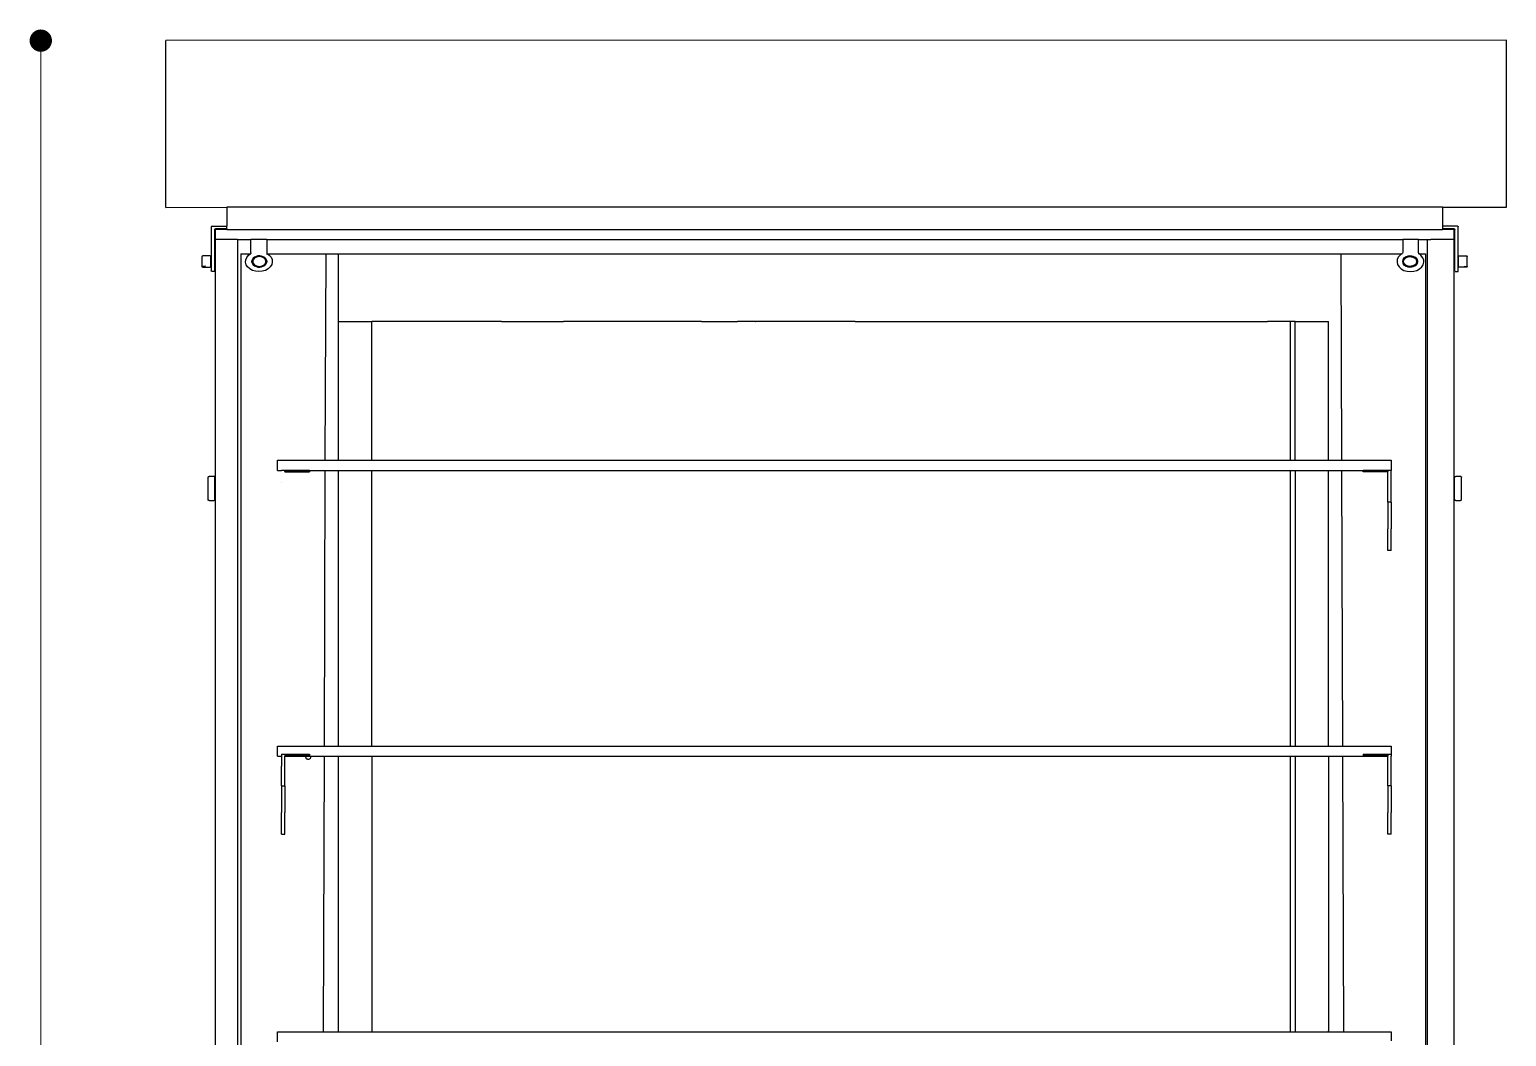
# Model space of a CAD drawing. Header units: millimetres. Extents: x 106699 to 122058, y 158555 to 162844.
# Drawn here: x 111039.6 to 111237.9, y 159847 to 159982.3 of the extents above; entities that cross this region are included whole.
import ezdxf

# ---------------------------------------------------------------- set-up
doc = ezdxf.new("R2010")
doc.units = ezdxf.units.MM
doc.layers.add('S2000-002 Çizgi', color=7, linetype='Continuous')
doc.styles.add('BE', font='ARIALN.TTF')
doc.dimstyles.new('Copy of BE-50', dxfattribs={"dimscale": 100, "dimtxt": 0.05, "dimasz": 0.02, "dimexe": 0.025, "dimexo": 0, "dimgap": 0.025, "dimtad": 1, "dimdec": 1, "dimrnd": 0.5, "dimdsep": 46, "dimtxsty": 'BE', "dimblk": 'DOT', "dimcen": 0.5, "dimdle": 0.025, "dimse1": 1, "dimse2": 1, "dimclrd": 256, "dimclre": 256, "dimclrt": 256, "dimadec": 0, "dimazin": 2, "dimtm": 1e-09, "dimtfac": 1, "dimtdec": 1, "dimtix": 1, "dimtmove": 2, "dimatfit": 0, "dimldrblk": 'DOT', "dimfxl": 0.5, "dimfxlon": 1, "dimtolj": 1, "dimlwd": 9, "dimlwe": 0, "dimarcsym": 0})

# ---------------------------------------------------------------- blocks, each defined once
blk = doc.blocks.new('_Dot')
at = {"color": 0, "linetype": 'ByBlock', "lineweight": -2}
blk.add_line((-0.5, 0), (-1, 0), dxfattribs=at)
at = {"color": 0, "linetype": 'ByBlock', "const_width": 0.5}
blk.add_lwpolyline([(-0.25, 0, 1), (0.25, 0, 1)], format="xyb", close=True, dxfattribs=at)
blk = doc.blocks.new('*D209')
at = {"layer": 'Defpoints', "color": 0, "transparency": 16777216}
for p in [(117272.79, 159880.4), (117261.6, 159679.63), (117272.79, 159679.63)]:
    blk.add_point(p, dxfattribs=at)
at = {"layer": 'S2000-002 Çizgi', "color": 134, "lineweight": 9, "true_color": 0x00a5a5, "transparency": 16777216}
blk.add_line((117261.6, 159878.4), (117261.6, 159681.63), dxfattribs=at)
at = {"layer": 'S2000-002 Çizgi', "color": 134, "lineweight": 9, "true_color": 0x00a5a5, "transparency": 16777216, "xscale": 2, "yscale": 2, "zscale": 2}
for p, rotation in [((117261.6, 159880.4), 90), ((117261.6, 159679.63), 270)]:
    blk.add_blockref('_Dot', p, dxfattribs=dict(at, rotation=rotation))
at = {"layer": 'S2000-002 Çizgi', "color": 134, "true_color": 0x00a5a5, "transparency": 16777216, "insert": (117256.54, 159780.01), "char_height": 5, "attachment_point": 5, "rotation": 90, "style": 'BE'}
blk.add_mtext('\\A1;200', dxfattribs=at)
blk = doc.blocks.new('dd')
at = {"layer": 'S2000-002 Çizgi'}
for p, q in [((117392.79, 159880.43), (117272.79, 159880.4)), ((117272.79, 159865.46), (117272.79, 159880.4)), ((117392.79, 159865.49), (117392.79, 159880.43)), ((117272.79, 159865.46), (117278.24, 159865.49)), ((117278.24, 159865.49), (117278.24, 159863.77)), ((117387.08, 159865.49), (117278.24, 159865.49)), ((117387.08, 159865.49), (117392.79, 159865.49)), ((117387.08, 159865.49), (117387.08, 159863.77)), ((117276.87, 159863.75), (117276.85, 159863.71)), ((117276.85, 159863.71), (117276.85, 159859.77)), ((117276.93, 159863.77), (117276.87, 159863.75)), ((117276.93, 159863.77), (117278.24, 159863.77)), ((117277.17, 159863.52), (117277.15, 159863.48)), ((117277.15, 159863.48), (117277.15, 159859.77)), ((117277.23, 159863.54), (117277.17, 159863.52)), ((117277.23, 159863.54), (117278.24, 159863.54)), ((117278.24, 159863.54), (117277.23, 159863.54)), ((117278.24, 159863.49), (117277.24, 159863.49)), ((117277.24, 159862.59), (117277.24, 159863.49)), ((117278.24, 159863.54), (117278.24, 159863.77)), ((117278.24, 159863.54), (117278.24, 159863.49)), ((117278.24, 159863.49), (117387.08, 159863.49)), ((117387.08, 159863.77), (117387.08, 159863.54)), ((117388.4, 159863.77), (117387.08, 159863.77)), ((117388.1, 159863.54), (117387.08, 159863.54)), ((117387.08, 159863.54), (117388.1, 159863.54)), ((117387.08, 159863.54), (117387.08, 159863.49)), ((117388.08, 159863.49), (117387.08, 159863.49)), ((117388.08, 159863.49), (117388.08, 159862.59)), ((117388.1, 159863.54), (117388.16, 159863.52)), ((117388.16, 159863.52), (117388.18, 159863.48)), ((117388.18, 159859.77), (117388.18, 159863.48)), ((117388.4, 159863.77), (117388.46, 159863.75)), ((117388.46, 159863.75), (117388.48, 159863.71)), ((117388.48, 159859.77), (117388.48, 159863.71)), ((117277.24, 159741.9), (117277.24, 159862.59)), ((117279.2, 159862.59), (117277.24, 159862.59)), ((117279.2, 159862.59), (117279.2, 159741.9)), ((117279.2, 159862.59), (117280.41, 159862.59)), ((117279.52, 159861.3), (117279.52, 159741.9)), ((117279.52, 159861.3), (117279.62, 159861.3)), ((117279.62, 159861.3), (117279.67, 159861.3)), ((117279.67, 159861.3), (117280.36, 159861.3)), ((117280.19, 159861.18), (117280.36, 159861.3)), ((117280.4, 159861.34), (117280.36, 159861.3)), ((117280.36, 159861.3), (117280.38, 159861.3)), ((117280.41, 159861.4), (117280.4, 159861.34)), ((117280.41, 159862.56), (117280.41, 159862.59)), ((117281.82, 159862.59), (117280.41, 159862.59)), ((117280.41, 159861.4), (117280.41, 159862.56)), ((117281.79, 159861.3), (117281.86, 159861.3)), ((117281.8, 159862.56), (117281.82, 159862.56)), ((117281.82, 159862.59), (117383.5, 159862.59)), ((117281.82, 159862.59), (117281.82, 159862.56)), ((117281.82, 159862.56), (117281.82, 159861.41)), ((117281.82, 159861.41), (117281.84, 159861.35)), ((117281.88, 159861.31), (117281.84, 159861.35)), ((117281.88, 159861.31), (117281.89, 159861.3)), ((117281.89, 159861.3), (117282.04, 159861.19)), ((117281.89, 159861.3), (117287.1, 159861.3)), ((117287.1, 159861.3), (117287.04, 159842.82)), ((117287.1, 159861.3), (117288.24, 159861.3)), ((117288.24, 159861.3), (117376.87, 159861.3)), ((117288.24, 159855.24), (117288.24, 159861.3)), ((117376.87, 159861.3), (117377.97, 159861.3)), ((117377.97, 159861.3), (117378.03, 159842.82)), ((117377.97, 159861.3), (117383.43, 159861.3)), ((117383.43, 159861.3), (117383.28, 159861.19)), ((117383.44, 159861.31), (117383.43, 159861.3)), ((117383.48, 159861.35), (117383.44, 159861.31)), ((117383.44, 159861.31), (117383.46, 159861.3)), ((117383.5, 159861.41), (117383.48, 159861.35)), ((117384.91, 159862.59), (117383.5, 159862.59)), ((117383.5, 159862.56), (117383.5, 159861.41)), ((117384.91, 159862.59), (117386.03, 159862.59)), ((117384.91, 159861.4), (117384.91, 159862.56)), ((117384.91, 159861.4), (117384.92, 159861.34)), ((117384.92, 159861.34), (117384.96, 159861.3)), ((117384.94, 159861.3), (117384.96, 159861.3)), ((117384.96, 159861.3), (117384.97, 159861.3)), ((117385.13, 159861.18), (117384.97, 159861.3)), ((117384.97, 159861.3), (117385.4, 159861.3)), ((117385.4, 159861.3), (117385.49, 159861.3)), ((117385.49, 159861.3), (117385.55, 159861.3)), ((117385.55, 159861.3), (117385.55, 159741.9)), ((117385.7, 159862.56), (117385.7, 159741.9)), ((117388.08, 159862.59), (117386.03, 159862.59)), ((117388.08, 159862.59), (117388.08, 159741.9)), ((117276.04, 159861.12), (117276.05, 159861.09)), ((117276.04, 159861.12), (117276.04, 159861.06)), ((117276.05, 159861.09), (117276.04, 159861.06)), ((117276.04, 159860.17), (117276.04, 159861.06)), ((117276.04, 159860.17), (117276.05, 159860.14)), ((117276.04, 159860.12), (117276.04, 159860.17)), ((117276.05, 159860.14), (117276.04, 159860.12)), ((117276.06, 159861.11), (117276.05, 159861.09)), ((117276.05, 159861.09), (117276.06, 159861.07)), ((117276.06, 159860.16), (117276.05, 159860.14)), ((117276.05, 159860.14), (117276.06, 159860.13)), ((117276.12, 159861.12), (117276.06, 159861.11)), ((117276.1, 159860.17), (117276.06, 159860.16)), ((117276.06, 159860.13), (117276.12, 159860.11)), ((117276.75, 159861.12), (117276.12, 159861.12)), ((117276.12, 159861.06), (117276.12, 159861.06)), ((117276.26, 159860.18), (117276.12, 159860.18)), ((117276.12, 159860.11), (117276.75, 159860.11)), ((117276.32, 159860.19), (117276.26, 159860.18)), ((117276.33, 159860.2), (117276.32, 159860.19)), ((117276.81, 159861.11), (117276.75, 159861.12)), ((117276.75, 159860.11), (117276.81, 159860.13)), ((117276.83, 159861.06), (117276.81, 159861.11)), ((117276.81, 159860.13), (117276.83, 159860.17)), ((117276.83, 159860.17), (117276.83, 159861.06)), ((117279.93, 159860.55), (117279.94, 159860.78)), ((117279.98, 159860.33), (117279.93, 159860.55)), ((117279.94, 159860.78), (117280.04, 159860.99)), ((117280.11, 159860.13), (117279.98, 159860.33)), ((117280.04, 159860.99), (117280.19, 159861.18)), ((117280.31, 159859.95), (117280.11, 159860.13)), ((117280.54, 159860.81), (117280.49, 159860.68)), ((117280.49, 159860.68), (117280.49, 159860.56)), ((117280.49, 159860.56), (117280.54, 159860.43)), ((117280.5, 159860.68), (117280.54, 159860.8)), ((117280.5, 159860.56), (117280.5, 159860.68)), ((117280.54, 159860.44), (117280.5, 159860.56)), ((117280.62, 159860.92), (117280.54, 159860.81)), ((117280.54, 159860.8), (117280.62, 159860.91)), ((117280.62, 159860.32), (117280.54, 159860.44)), ((117280.54, 159860.43), (117280.62, 159860.32)), ((117280.61, 159860.78), (117280.57, 159860.68)), ((117280.57, 159860.68), (117280.57, 159860.56)), ((117280.57, 159860.56), (117280.61, 159860.46)), ((117280.62, 159860.78), (117280.58, 159860.67)), ((117280.58, 159860.67), (117280.58, 159860.56)), ((117280.58, 159860.56), (117280.62, 159860.46)), ((117280.68, 159860.88), (117280.61, 159860.78)), ((117280.61, 159860.46), (117280.68, 159860.36)), ((117280.73, 159861.01), (117280.62, 159860.92)), ((117280.62, 159860.91), (117280.74, 159861.01)), ((117280.69, 159860.88), (117280.62, 159860.78)), ((117280.62, 159860.46), (117280.69, 159860.36)), ((117280.62, 159860.32), (117280.73, 159860.23)), ((117280.74, 159860.23), (117280.62, 159860.32)), ((117280.78, 159860.96), (117280.68, 159860.88)), ((117280.68, 159860.36), (117280.78, 159860.28)), ((117280.79, 159860.96), (117280.69, 159860.88)), ((117280.69, 159860.36), (117280.79, 159860.28)), ((117280.87, 159861.08), (117280.73, 159861.01)), ((117280.73, 159860.23), (117280.87, 159860.16)), ((117280.74, 159861.01), (117280.88, 159861.07)), ((117280.88, 159860.17), (117280.74, 159860.23)), ((117280.91, 159861.02), (117280.78, 159860.96)), ((117280.78, 159860.28), (117280.91, 159860.22)), ((117280.91, 159861.02), (117280.79, 159860.96)), ((117280.79, 159860.28), (117280.91, 159860.22)), ((117281.03, 159861.12), (117280.87, 159861.08)), ((117280.87, 159860.16), (117281.03, 159860.12)), ((117280.88, 159861.07), (117281.04, 159861.11)), ((117281.04, 159860.13), (117280.88, 159860.17)), ((117281.05, 159861.06), (117280.91, 159861.02)), ((117281.05, 159861.05), (117280.91, 159861.02)), ((117280.91, 159860.22), (117281.05, 159860.18)), ((117280.91, 159860.22), (117281.05, 159860.19)), ((117281.2, 159861.12), (117281.03, 159861.12)), ((117281.03, 159860.12), (117281.2, 159860.11)), ((117281.04, 159861.11), (117281.2, 159861.12)), ((117281.2, 159860.12), (117281.04, 159860.13)), ((117281.2, 159861.06), (117281.05, 159861.06)), ((117281.2, 159861.06), (117281.05, 159861.05)), ((117281.05, 159860.19), (117281.2, 159860.18)), ((117281.05, 159860.18), (117281.2, 159860.17)), ((117281.37, 159861.1), (117281.2, 159861.12)), ((117281.2, 159861.12), (117281.37, 159861.1)), ((117281.34, 159861.04), (117281.2, 159861.06)), ((117281.34, 159861.04), (117281.2, 159861.06)), ((117281.2, 159860.17), (117281.34, 159860.2)), ((117281.2, 159860.18), (117281.34, 159860.2)), ((117281.2, 159860.11), (117281.37, 159860.14)), ((117281.37, 159860.14), (117281.2, 159860.12)), ((117281.48, 159861), (117281.34, 159861.04)), ((117281.48, 159860.99), (117281.34, 159861.04)), ((117281.34, 159860.2), (117281.48, 159860.25)), ((117281.34, 159860.2), (117281.48, 159860.24)), ((117281.52, 159861.05), (117281.37, 159861.1)), ((117281.37, 159861.1), (117281.52, 159861.04)), ((117281.52, 159860.2), (117281.37, 159860.14)), ((117281.37, 159860.14), (117281.52, 159860.19)), ((117281.59, 159860.92), (117281.48, 159861)), ((117281.59, 159860.92), (117281.48, 159860.99)), ((117281.48, 159860.25), (117281.59, 159860.32)), ((117281.48, 159860.24), (117281.59, 159860.31)), ((117281.65, 159860.97), (117281.52, 159861.05)), ((117281.52, 159861.04), (117281.65, 159860.96)), ((117281.65, 159860.28), (117281.52, 159860.2)), ((117281.52, 159860.19), (117281.65, 159860.27)), ((117281.68, 159860.83), (117281.59, 159860.92)), ((117281.68, 159860.83), (117281.59, 159860.92)), ((117281.59, 159860.32), (117281.68, 159860.41)), ((117281.59, 159860.31), (117281.68, 159860.4)), ((117281.75, 159860.86), (117281.65, 159860.97)), ((117281.65, 159860.96), (117281.75, 159860.86)), ((117281.65, 159860.27), (117281.75, 159860.38)), ((117281.75, 159860.38), (117281.65, 159860.28)), ((117281.74, 159860.73), (117281.68, 159860.83)), ((117281.73, 159860.73), (117281.68, 159860.83)), ((117281.68, 159860.4), (117281.74, 159860.51)), ((117281.68, 159860.41), (117281.73, 159860.51)), ((117281.75, 159860.62), (117281.73, 159860.73)), ((117281.73, 159860.51), (117281.75, 159860.62)), ((117281.75, 159860.62), (117281.74, 159860.73)), ((117281.74, 159860.51), (117281.75, 159860.62)), ((117281.81, 159860.75), (117281.75, 159860.86)), ((117281.75, 159860.86), (117281.81, 159860.74)), ((117281.75, 159860.38), (117281.81, 159860.49)), ((117281.81, 159860.49), (117281.75, 159860.38)), ((117281.83, 159860.62), (117281.81, 159860.75)), ((117281.81, 159860.74), (117281.83, 159860.62)), ((117281.81, 159860.49), (117281.83, 159860.62)), ((117281.83, 159860.62), (117281.81, 159860.49)), ((117282.14, 159860.13), (117281.95, 159859.96)), ((117282.04, 159861.19), (117282.21, 159861)), ((117282.27, 159860.34), (117282.14, 159860.13)), ((117282.21, 159861), (117282.3, 159860.79)), ((117282.32, 159860.56), (117282.27, 159860.34)), ((117282.3, 159860.79), (117282.32, 159860.56)), ((117383.02, 159860.79), (117383, 159860.56)), ((117383, 159860.56), (117383.05, 159860.34)), ((117383.11, 159861), (117383.02, 159860.79)), ((117383.05, 159860.34), (117383.18, 159860.13)), ((117383.28, 159861.19), (117383.11, 159861)), ((117383.18, 159860.13), (117383.37, 159859.96)), ((117383.51, 159860.75), (117383.49, 159860.62)), ((117383.51, 159860.74), (117383.49, 159860.62)), ((117383.49, 159860.62), (117383.51, 159860.49)), ((117383.49, 159860.62), (117383.51, 159860.49)), ((117383.51, 159860.75), (117383.57, 159860.86)), ((117383.58, 159860.86), (117383.51, 159860.74)), ((117383.57, 159860.38), (117383.51, 159860.49)), ((117383.51, 159860.49), (117383.58, 159860.38)), ((117383.57, 159860.86), (117383.67, 159860.97)), ((117383.57, 159860.62), (117383.59, 159860.73)), ((117383.57, 159860.62), (117383.59, 159860.73)), ((117383.59, 159860.51), (117383.57, 159860.62)), ((117383.59, 159860.51), (117383.57, 159860.62)), ((117383.67, 159860.27), (117383.57, 159860.38)), ((117383.67, 159860.96), (117383.58, 159860.86)), ((117383.58, 159860.38), (117383.67, 159860.28)), ((117383.59, 159860.73), (117383.64, 159860.83)), ((117383.59, 159860.73), (117383.65, 159860.83)), ((117383.64, 159860.4), (117383.59, 159860.51)), ((117383.65, 159860.41), (117383.59, 159860.51)), ((117383.64, 159860.83), (117383.73, 159860.92)), ((117383.73, 159860.31), (117383.64, 159860.4)), ((117383.65, 159860.83), (117383.73, 159860.92)), ((117383.73, 159860.32), (117383.65, 159860.41)), ((117383.67, 159860.97), (117383.8, 159861.05)), ((117383.8, 159861.04), (117383.67, 159860.96)), ((117383.67, 159860.28), (117383.8, 159860.2)), ((117383.8, 159860.19), (117383.67, 159860.27)), ((117383.73, 159860.92), (117383.84, 159861)), ((117383.73, 159860.92), (117383.85, 159860.99)), ((117383.85, 159860.25), (117383.73, 159860.32)), ((117383.84, 159860.24), (117383.73, 159860.31)), ((117383.8, 159861.05), (117383.95, 159861.1)), ((117383.95, 159861.1), (117383.8, 159861.04)), ((117383.8, 159860.2), (117383.95, 159860.14)), ((117383.95, 159860.14), (117383.8, 159860.19)), ((117383.84, 159861), (117383.98, 159861.04)), ((117383.98, 159860.2), (117383.84, 159860.24)), ((117383.85, 159860.99), (117383.98, 159861.04)), ((117383.98, 159860.2), (117383.85, 159860.25)), ((117383.95, 159861.1), (117384.12, 159861.12)), ((117384.12, 159861.12), (117383.95, 159861.1)), ((117383.95, 159860.14), (117384.12, 159860.11)), ((117383.95, 159860.14), (117384.12, 159860.12)), ((117383.98, 159861.04), (117384.12, 159861.06)), ((117383.98, 159861.04), (117384.12, 159861.06)), ((117384.12, 159860.17), (117383.98, 159860.2)), ((117384.12, 159860.18), (117383.98, 159860.2)), ((117384.12, 159861.12), (117384.29, 159861.12)), ((117384.29, 159861.11), (117384.12, 159861.12)), ((117384.12, 159861.06), (117384.27, 159861.06)), ((117384.12, 159861.06), (117384.27, 159861.05)), ((117384.27, 159860.19), (117384.12, 159860.18)), ((117384.27, 159860.18), (117384.12, 159860.17)), ((117384.12, 159860.12), (117384.29, 159860.13)), ((117384.29, 159860.12), (117384.12, 159860.11)), ((117384.27, 159861.06), (117384.41, 159861.02)), ((117384.27, 159861.05), (117384.41, 159861.02)), ((117384.41, 159860.22), (117384.27, 159860.18)), ((117384.41, 159860.22), (117384.27, 159860.19)), ((117384.29, 159861.12), (117384.45, 159861.08)), ((117384.44, 159861.07), (117384.29, 159861.11)), ((117384.29, 159860.13), (117384.44, 159860.17)), ((117384.45, 159860.16), (117384.29, 159860.12)), ((117384.41, 159861.02), (117384.54, 159860.96)), ((117384.41, 159861.02), (117384.53, 159860.96)), ((117384.54, 159860.28), (117384.41, 159860.22)), ((117384.53, 159860.28), (117384.41, 159860.22)), ((117384.59, 159861.01), (117384.44, 159861.07)), ((117384.44, 159860.17), (117384.59, 159860.23)), ((117384.45, 159861.08), (117384.59, 159861.01)), ((117384.59, 159860.23), (117384.45, 159860.16)), ((117384.53, 159860.96), (117384.64, 159860.88)), ((117384.64, 159860.36), (117384.53, 159860.28)), ((117384.54, 159860.96), (117384.64, 159860.88)), ((117384.64, 159860.36), (117384.54, 159860.28)), ((117384.59, 159861.01), (117384.71, 159860.92)), ((117384.7, 159860.91), (117384.59, 159861.01)), ((117384.59, 159860.23), (117384.71, 159860.32)), ((117384.59, 159860.23), (117384.7, 159860.32)), ((117384.64, 159860.88), (117384.71, 159860.78)), ((117384.64, 159860.88), (117384.71, 159860.78)), ((117384.71, 159860.46), (117384.64, 159860.36)), ((117384.71, 159860.46), (117384.64, 159860.36)), ((117384.78, 159860.8), (117384.7, 159860.91)), ((117384.7, 159860.32), (117384.78, 159860.44)), ((117384.71, 159860.92), (117384.79, 159860.81)), ((117384.71, 159860.78), (117384.75, 159860.68)), ((117384.71, 159860.78), (117384.74, 159860.67)), ((117384.75, 159860.56), (117384.71, 159860.46)), ((117384.74, 159860.56), (117384.71, 159860.46)), ((117384.79, 159860.43), (117384.71, 159860.32)), ((117384.74, 159860.67), (117384.74, 159860.56)), ((117384.75, 159860.68), (117384.75, 159860.56)), ((117384.82, 159860.68), (117384.78, 159860.8)), ((117384.78, 159860.44), (117384.82, 159860.56)), ((117384.79, 159860.81), (117384.83, 159860.68)), ((117384.83, 159860.56), (117384.79, 159860.43)), ((117384.82, 159860.56), (117384.82, 159860.68)), ((117384.83, 159860.68), (117384.83, 159860.56)), ((117385.01, 159859.95), (117385.21, 159860.13)), ((117385.29, 159860.99), (117385.13, 159861.18)), ((117385.21, 159860.13), (117385.34, 159860.33)), ((117385.38, 159860.78), (117385.29, 159860.99)), ((117385.34, 159860.33), (117385.4, 159860.55)), ((117385.4, 159860.55), (117385.38, 159860.78)), ((117388.49, 159861.06), (117388.51, 159861.11)), ((117388.49, 159860.17), (117388.49, 159861.06)), ((117388.51, 159860.13), (117388.49, 159860.17)), ((117388.51, 159861.11), (117388.57, 159861.12)), ((117388.57, 159860.11), (117388.51, 159860.13)), ((117388.57, 159861.12), (117389.2, 159861.12)), ((117389.2, 159860.11), (117388.57, 159860.11)), ((117388.99, 159860.2), (117389, 159860.19)), ((117389, 159860.19), (117389.06, 159860.18)), ((117389.06, 159860.18), (117389.2, 159860.18)), ((117389.2, 159861.12), (117389.26, 159861.11)), ((117389.21, 159861.06), (117389.2, 159861.06)), ((117389.2, 159860.18), (117389.22, 159860.17)), ((117389.26, 159860.13), (117389.2, 159860.11)), ((117389.26, 159861.11), (117389.27, 159861.09)), ((117389.27, 159861.09), (117389.26, 159861.07)), ((117389.26, 159860.16), (117389.27, 159860.14)), ((117389.27, 159860.14), (117389.26, 159860.13)), ((117389.28, 159861.12), (117389.27, 159861.09)), ((117389.27, 159861.09), (117389.28, 159861.06)), ((117389.28, 159860.17), (117389.27, 159860.14)), ((117389.27, 159860.14), (117389.28, 159860.12)), ((117389.28, 159861.12), (117389.28, 159861.06)), ((117389.28, 159860.17), (117389.28, 159861.06)), ((117389.28, 159860.12), (117389.28, 159860.17)), ((117276.87, 159859.73), (117276.85, 159859.77)), ((117276.93, 159859.71), (117276.87, 159859.73)), ((117277.07, 159859.71), (117276.93, 159859.71)), ((117277.13, 159859.73), (117277.07, 159859.71)), ((117277.13, 159859.73), (117277.15, 159859.77)), ((117280.55, 159859.82), (117280.31, 159859.95)), ((117280.83, 159859.74), (117280.55, 159859.82)), ((117281.13, 159859.71), (117280.83, 159859.74)), ((117281.43, 159859.74), (117281.13, 159859.71)), ((117281.71, 159859.82), (117281.43, 159859.74)), ((117281.95, 159859.96), (117281.71, 159859.82)), ((117383.37, 159859.96), (117383.61, 159859.82)), ((117383.61, 159859.82), (117383.89, 159859.74)), ((117383.89, 159859.74), (117384.19, 159859.71)), ((117384.19, 159859.71), (117384.49, 159859.74)), ((117384.49, 159859.74), (117384.77, 159859.82)), ((117384.77, 159859.82), (117385.01, 159859.95)), ((117388.19, 159859.73), (117388.18, 159859.77)), ((117388.19, 159859.73), (117388.25, 159859.71)), ((117388.25, 159859.71), (117388.4, 159859.71)), ((117388.4, 159859.71), (117388.46, 159859.73)), ((117388.46, 159859.73), (117388.48, 159859.77)), ((117288.24, 159855.24), (117291.24, 159855.24)), ((117288.24, 159842.82), (117288.24, 159855.24)), ((117291.24, 159842.82), (117291.24, 159855.24)), ((117302.83, 159855.24), (117291.24, 159855.24)), ((117302.83, 159855.24), (117302.83, 159855.24)), ((117302.83, 159855.24), (117302.97, 159855.24)), ((117302.97, 159855.24), (117302.98, 159855.24)), ((117302.98, 159855.24), (117308.39, 159855.24)), ((117308.39, 159855.24), (117308.39, 159855.24)), ((117313.33, 159855.24), (117308.39, 159855.24)), ((117313.34, 159855.24), (117313.33, 159855.24)), ((117320.73, 159855.24), (117313.34, 159855.24)), ((117320.74, 159855.24), (117320.73, 159855.24)), ((117320.74, 159855.24), (117323.97, 159855.24)), ((117323.98, 159855.24), (117323.97, 159855.24)), ((117325.58, 159855.24), (117323.98, 159855.24)), ((117325.58, 159855.24), (117325.59, 159855.24)), ((117334.48, 159855.24), (117325.59, 159855.24)), ((117334.48, 159855.24), (117334.48, 159855.24)), ((117334.48, 159855.24), (117357.08, 159855.24)), ((117357.08, 159855.24), (117357.08, 159855.24)), ((117357.08, 159855.24), (117357.29, 159855.24)), ((117357.29, 159855.24), (117357.3, 159855.24)), ((117357.3, 159855.24), (117371.4, 159855.24)), ((117371.4, 159855.24), (117371.4, 159855.24)), ((117373.46, 159855.24), (117371.4, 159855.24)), ((117373.87, 159855.24), (117373.46, 159855.24)), ((117373.46, 159842.82), (117373.46, 159855.24)), ((117373.87, 159855.24), (117376.87, 159855.24)), ((117373.87, 159842.82), (117373.87, 159855.24)), ((117376.87, 159842.82), (117376.87, 159855.24)), ((117282.78, 159841.91), (117282.78, 159842.82)), ((117282.78, 159842.82), (117285.3, 159842.82)), ((117285.3, 159842.82), (117285.77, 159842.82)), ((117285.77, 159842.82), (117285.78, 159842.82)), ((117285.78, 159842.82), (117285.82, 159842.82)), ((117285.82, 159842.82), (117287.04, 159842.82)), ((117287.04, 159842.82), (117288.24, 159842.82)), ((117288.24, 159842.82), (117291.24, 159842.82)), ((117291.24, 159842.82), (117373.46, 159842.82)), ((117373.46, 159842.82), (117373.87, 159842.82)), ((117373.87, 159842.82), (117376.87, 159842.82)), ((117376.87, 159842.82), (117378.03, 159842.82)), ((117378.03, 159842.82), (117379.25, 159842.82)), ((117379.25, 159842.82), (117379.29, 159842.82)), ((117379.29, 159842.82), (117379.31, 159842.82)), ((117379.31, 159842.82), (117379.78, 159842.82)), ((117379.78, 159842.82), (117382.46, 159842.82)), ((117382.46, 159842.82), (117382.46, 159841.91)), ((117282.78, 159841.91), (117283.14, 159841.91)), ((117283.14, 159841.91), (117283.15, 159841.91)), ((117285.65, 159841.91), (117283.15, 159841.91)), ((117283.44, 159841.85), (117283.44, 159841.81)), ((117283.44, 159841.79), (117283.44, 159841.81)), ((117283.44, 159841.81), (117285.3, 159841.81)), ((117283.44, 159841.79), (117285.3, 159841.79)), ((117285.3, 159841.81), (117285.3, 159841.79)), ((117285.3, 159841.81), (117285.65, 159841.81)), ((117285.3, 159841.79), (117285.65, 159841.79)), ((117285.65, 159841.91), (117285.77, 159841.91)), ((117285.65, 159841.81), (117285.65, 159841.91)), ((117285.65, 159841.81), (117285.65, 159841.79)), ((117285.77, 159841.91), (117285.79, 159841.91)), ((117285.79, 159841.91), (117285.83, 159841.91)), ((117285.83, 159841.91), (117287.04, 159841.91)), ((117287.04, 159841.91), (117286.96, 159817.22)), ((117287.04, 159841.91), (117288.24, 159841.91)), ((117288.24, 159817.22), (117288.24, 159841.91)), ((117288.24, 159841.91), (117291.24, 159841.91)), ((117291.24, 159841.91), (117373.46, 159841.91)), ((117291.24, 159817.22), (117291.24, 159841.91)), ((117373.46, 159817.22), (117373.46, 159841.91)), ((117373.46, 159841.91), (117373.87, 159841.91)), ((117373.87, 159841.91), (117376.87, 159841.91)), ((117373.87, 159841.91), (117373.87, 159817.22)), ((117376.87, 159841.91), (117378.03, 159841.91)), ((117376.87, 159817.22), (117376.87, 159841.91)), ((117378.03, 159841.91), (117378.12, 159817.22)), ((117378.03, 159841.91), (117379.24, 159841.91)), ((117379.24, 159841.91), (117379.29, 159841.91)), ((117379.29, 159841.91), (117379.31, 159841.91)), ((117379.31, 159841.91), (117379.78, 159841.91)), ((117379.78, 159841.91), (117379.95, 159841.91)), ((117379.95, 159841.91), (117379.95, 159841.81)), ((117382.17, 159841.91), (117379.95, 159841.91)), ((117379.95, 159841.79), (117379.95, 159841.81)), ((117382.16, 159841.81), (117379.95, 159841.81)), ((117382.16, 159841.79), (117379.95, 159841.79)), ((117382.16, 159841.85), (117382.16, 159841.81)), ((117382.16, 159841.79), (117382.16, 159841.81)), ((117382.16, 159840.82), (117382.16, 159841.79)), ((117382.17, 159841.91), (117382.18, 159841.91)), ((117382.46, 159841.91), (117382.18, 159841.91)), ((117382.46, 159840.82), (117382.46, 159841.91)), ((117276.58, 159841.32), (117276.57, 159841.31)), ((117276.57, 159841.31), (117276.57, 159841.3)), ((117276.57, 159841.29), (117276.57, 159841.3)), ((117276.57, 159839.29), (117276.57, 159841.29)), ((117276.58, 159841.34), (117276.6, 159841.35)), ((117276.58, 159841.34), (117276.58, 159841.33)), ((117276.58, 159841.33), (117276.58, 159841.33)), ((117276.58, 159841.33), (117276.58, 159841.32)), ((117276.58, 159841.32), (117276.58, 159841.32)), ((117276.6, 159841.35), (117276.61, 159841.36)), ((117276.61, 159841.36), (117276.64, 159841.36)), ((117276.64, 159841.36), (117276.67, 159841.36)), ((117277.09, 159841.36), (117276.67, 159841.36)), ((117277.12, 159841.36), (117277.09, 159841.36)), ((117277.14, 159841.36), (117277.12, 159841.36)), ((117277.16, 159841.35), (117277.14, 159841.36)), ((117277.17, 159841.34), (117277.16, 159841.35)), ((117277.17, 159841.34), (117277.18, 159841.33)), ((117277.18, 159841.33), (117277.18, 159841.33)), ((117277.18, 159841.33), (117277.18, 159841.32)), ((117277.18, 159841.32), (117277.18, 159841.32)), ((117277.18, 159841.32), (117277.18, 159841.31)), ((117277.18, 159841.31), (117277.18, 159841.3)), ((117277.19, 159841.29), (117277.18, 159841.3)), ((117277.19, 159839.29), (117277.19, 159841.29)), ((117283.14, 159840.82), (117283.15, 159840.82)), ((117382.16, 159840.82), (117382.17, 159840.82)), ((117382.16, 159839.07), (117382.16, 159840.82)), ((117382.46, 159840.82), (117382.45, 159840.82)), ((117382.46, 159839.07), (117382.46, 159840.82)), ((117388.16, 159841.32), (117388.15, 159841.31)), ((117388.15, 159841.31), (117388.15, 159841.3)), ((117388.15, 159841.29), (117388.15, 159841.3)), ((117388.15, 159839.29), (117388.15, 159841.29)), ((117388.17, 159841.34), (117388.16, 159841.33)), ((117388.16, 159841.33), (117388.16, 159841.33)), ((117388.16, 159841.33), (117388.16, 159841.32)), ((117388.16, 159841.32), (117388.16, 159841.32)), ((117388.17, 159841.34), (117388.18, 159841.35)), ((117388.18, 159841.35), (117388.2, 159841.36)), ((117388.2, 159841.36), (117388.22, 159841.36)), ((117388.22, 159841.36), (117388.25, 159841.36)), ((117388.67, 159841.36), (117388.25, 159841.36)), ((117388.7, 159841.36), (117388.67, 159841.36)), ((117388.72, 159841.36), (117388.7, 159841.36)), ((117388.74, 159841.35), (117388.72, 159841.36)), ((117388.75, 159841.34), (117388.74, 159841.35)), ((117388.75, 159841.34), (117388.76, 159841.33)), ((117388.76, 159841.33), (117388.76, 159841.32)), ((117388.76, 159841.32), (117388.76, 159841.31)), ((117388.76, 159841.32), (117388.76, 159841.32)), ((117388.76, 159841.32), (117388.76, 159841.32)), ((117388.77, 159841.29), (117388.76, 159841.31)), ((117388.76, 159841.31), (117388.76, 159841.31)), ((117388.77, 159839.29), (117388.77, 159841.29)), ((117276.57, 159839.29), (117276.57, 159839.28)), ((117276.57, 159839.27), (117276.57, 159839.28)), ((117276.58, 159839.26), (117276.57, 159839.27)), ((117276.58, 159839.26), (117276.58, 159839.26)), ((117276.58, 159839.25), (117276.58, 159839.26)), ((117276.58, 159839.25), (117276.58, 159839.25)), ((117276.58, 159839.25), (117276.59, 159839.24)), ((117276.58, 159839.25), (117276.58, 159839.25)), ((117276.6, 159839.23), (117276.59, 159839.24)), ((117276.61, 159839.22), (117276.6, 159839.23)), ((117276.64, 159839.22), (117276.61, 159839.22)), ((117276.67, 159839.22), (117276.64, 159839.22)), ((117276.67, 159839.22), (117277.09, 159839.22)), ((117277.09, 159839.22), (117277.12, 159839.22)), ((117277.14, 159839.22), (117277.12, 159839.22)), ((117277.16, 159839.23), (117277.14, 159839.22)), ((117277.16, 159839.23), (117277.17, 159839.25)), ((117277.18, 159839.25), (117277.17, 159839.25)), ((117277.18, 159839.28), (117277.19, 159839.29)), ((117277.18, 159839.27), (117277.18, 159839.28)), ((117277.18, 159839.27), (117277.18, 159839.26)), ((117277.18, 159839.26), (117277.18, 159839.26)), ((117277.18, 159839.25), (117277.18, 159839.26)), ((117277.18, 159839.25), (117277.18, 159839.25)), ((117382.46, 159839.07), (117382.16, 159839.07)), ((117382.16, 159839.07), (117382.16, 159836.67)), ((117382.46, 159839.07), (117382.46, 159836.67)), ((117388.15, 159839.29), (117388.15, 159839.28)), ((117388.15, 159839.27), (117388.15, 159839.28)), ((117388.16, 159839.26), (117388.15, 159839.27)), ((117388.16, 159839.26), (117388.16, 159839.26)), ((117388.16, 159839.25), (117388.16, 159839.26)), ((117388.17, 159839.25), (117388.16, 159839.25)), ((117388.16, 159839.25), (117388.16, 159839.25)), ((117388.17, 159839.25), (117388.18, 159839.23)), ((117388.18, 159839.23), (117388.2, 159839.22)), ((117388.22, 159839.22), (117388.2, 159839.22)), ((117388.25, 159839.22), (117388.22, 159839.22)), ((117388.25, 159839.22), (117388.67, 159839.22)), ((117388.7, 159839.22), (117388.67, 159839.22)), ((117388.72, 159839.22), (117388.7, 159839.22)), ((117388.74, 159839.23), (117388.72, 159839.22)), ((117388.74, 159839.23), (117388.75, 159839.25)), ((117388.76, 159839.26), (117388.75, 159839.25)), ((117388.76, 159839.28), (117388.77, 159839.29)), ((117388.76, 159839.28), (117388.76, 159839.27)), ((117388.76, 159839.27), (117388.76, 159839.26)), ((117388.76, 159839.26), (117388.76, 159839.26)), ((117382.16, 159835.83), (117382.16, 159836.67)), ((117382.16, 159836.67), (117382.17, 159836.67)), ((117382.45, 159836.67), (117382.46, 159836.67)), ((117382.46, 159835.83), (117382.46, 159836.67)), ((117382.16, 159835.83), (117382.17, 159835.83)), ((117382.16, 159834.73), (117382.16, 159835.83)), ((117382.45, 159835.83), (117382.46, 159835.83)), ((117382.46, 159834.73), (117382.46, 159835.83)), ((117382.46, 159834.73), (117382.16, 159834.73)), ((117282.78, 159816.31), (117282.78, 159817.22)), ((117282.78, 159817.22), (117285.3, 159817.22)), ((117283.14, 159816.5), (117285.65, 159816.5)), ((117283.14, 159816.5), (117283.14, 159816.31)), ((117283.44, 159816.39), (117285.65, 159816.39)), ((117283.44, 159816.39), (117283.44, 159816.31)), ((117285.3, 159817.22), (117285.77, 159817.22)), ((117285.65, 159816.5), (117285.65, 159816.39)), ((117285.65, 159816.39), (117285.65, 159816.38)), ((117285.77, 159817.22), (117285.86, 159817.22)), ((117285.86, 159817.22), (117285.9, 159817.22)), ((117285.9, 159817.22), (117286.02, 159817.22)), ((117286.02, 159817.22), (117286.05, 159817.22)), ((117286.05, 159817.22), (117286.96, 159817.22)), ((117286.96, 159817.22), (117288.24, 159817.22)), ((117288.24, 159817.22), (117291.24, 159817.22)), ((117291.24, 159817.22), (117373.46, 159817.22)), ((117373.46, 159817.22), (117373.87, 159817.22)), ((117373.87, 159817.22), (117376.87, 159817.22)), ((117376.87, 159817.22), (117378.12, 159817.22)), ((117378.12, 159817.22), (117379.03, 159817.22)), ((117379.03, 159817.22), (117379.06, 159817.22)), ((117379.06, 159817.22), (117379.17, 159817.22)), ((117379.17, 159817.22), (117379.22, 159817.22)), ((117379.22, 159817.22), (117379.31, 159817.22)), ((117379.31, 159817.22), (117379.78, 159817.22)), ((117379.78, 159817.22), (117382.46, 159817.22)), ((117379.95, 159816.5), (117379.95, 159816.39)), ((117379.95, 159816.5), (117382.46, 159816.5)), ((117379.95, 159816.39), (117379.95, 159816.38)), ((117382.16, 159816.39), (117379.95, 159816.39)), ((117382.16, 159816.39), (117382.16, 159816.31)), ((117382.46, 159817.22), (117382.46, 159816.5)), ((117382.46, 159816.5), (117382.46, 159816.31)), ((117282.78, 159816.31), (117283.14, 159816.31)), ((117283.14, 159816.31), (117283.15, 159816.31)), ((117283.14, 159816.31), (117283.14, 159815.41)), ((117283.14, 159815.41), (117283.15, 159815.41)), ((117283.14, 159813.66), (117283.14, 159815.41)), ((117283.43, 159816.31), (117283.44, 159816.31)), ((117283.44, 159815.41), (117283.43, 159815.41)), ((117283.44, 159816.31), (117285.3, 159816.31)), ((117283.44, 159815.41), (117283.44, 159816.31)), ((117283.44, 159813.66), (117283.44, 159815.41)), ((117285.3, 159816.31), (117285.3, 159816.22)), ((117285.3, 159816.31), (117285.77, 159816.31)), ((117285.3, 159816.22), (117285.31, 159816.18)), ((117285.31, 159816.18), (117285.32, 159816.14)), ((117285.32, 159816.14), (117285.35, 159816.11)), ((117285.35, 159816.11), (117285.39, 159816.08)), ((117285.39, 159816.08), (117285.43, 159816.06)), ((117285.43, 159816.06), (117285.48, 159816.05)), ((117285.48, 159816.05), (117285.53, 159816.05)), ((117285.53, 159816.05), (117285.54, 159816.05)), ((117285.54, 159816.05), (117285.59, 159816.05)), ((117285.59, 159816.05), (117285.64, 159816.06)), ((117285.64, 159816.06), (117285.68, 159816.08)), ((117285.68, 159816.08), (117285.72, 159816.11)), ((117285.72, 159816.11), (117285.74, 159816.14)), ((117285.74, 159816.14), (117285.76, 159816.18)), ((117285.76, 159816.18), (117285.77, 159816.22)), ((117285.77, 159816.22), (117285.77, 159816.31)), ((117285.77, 159816.31), (117285.87, 159816.31)), ((117285.87, 159816.31), (117285.91, 159816.31)), ((117285.91, 159816.31), (117286.03, 159816.31)), ((117286.03, 159816.31), (117286.06, 159816.31)), ((117286.06, 159816.31), (117286.96, 159816.31)), ((117286.96, 159816.31), (117286.88, 159791.62)), ((117286.96, 159816.31), (117288.24, 159816.31)), ((117288.24, 159791.62), (117288.24, 159816.31)), ((117288.24, 159816.31), (117291.24, 159816.31)), ((117291.24, 159816.31), (117373.46, 159816.31)), ((117291.24, 159816.31), (117291.24, 159791.62)), ((117373.46, 159791.62), (117373.46, 159816.31)), ((117373.46, 159816.31), (117373.87, 159816.31)), ((117373.87, 159816.31), (117376.87, 159816.31)), ((117373.87, 159816.31), (117373.87, 159791.62)), ((117376.87, 159816.31), (117378.12, 159816.31)), ((117376.87, 159816.31), (117376.87, 159791.7)), ((117378.12, 159816.31), (117378.2, 159791.62)), ((117378.12, 159816.31), (117379.02, 159816.31)), ((117379.02, 159816.31), (117379.05, 159816.31)), ((117379.05, 159816.31), (117379.16, 159816.31)), ((117379.16, 159816.31), (117379.21, 159816.31)), ((117379.21, 159816.31), (117379.31, 159816.31)), ((117379.31, 159816.31), (117379.78, 159816.31)), ((117379.78, 159816.31), (117382.16, 159816.31)), ((117382.16, 159816.31), (117382.17, 159816.31)), ((117382.16, 159815.41), (117382.16, 159816.31)), ((117382.16, 159815.41), (117382.17, 159815.41)), ((117382.16, 159813.66), (117382.16, 159815.41)), ((117382.45, 159816.31), (117382.46, 159816.31)), ((117382.46, 159815.41), (117382.45, 159815.41)), ((117382.46, 159815.41), (117382.46, 159816.31)), ((117382.46, 159813.66), (117382.46, 159815.41)), ((117283.14, 159813.66), (117283.44, 159813.66)), ((117283.14, 159813.66), (117283.14, 159811.26)), ((117283.44, 159813.66), (117283.44, 159811.26)), ((117382.46, 159813.66), (117382.16, 159813.66)), ((117382.16, 159813.66), (117382.16, 159811.26)), ((117382.46, 159813.66), (117382.46, 159811.26)), ((117283.15, 159811.26), (117283.14, 159811.26)), ((117283.14, 159810.42), (117283.14, 159811.26)), ((117283.44, 159811.26), (117283.43, 159811.26)), ((117283.44, 159810.42), (117283.44, 159811.26)), ((117382.16, 159810.42), (117382.16, 159811.26)), ((117382.16, 159811.26), (117382.17, 159811.26)), ((117382.45, 159811.26), (117382.46, 159811.26)), ((117382.46, 159810.42), (117382.46, 159811.26)), ((117283.15, 159810.42), (117283.14, 159810.42)), ((117283.14, 159809.32), (117283.14, 159810.42)), ((117283.44, 159810.42), (117283.43, 159810.42)), ((117283.44, 159809.32), (117283.44, 159810.42)), ((117382.16, 159810.42), (117382.17, 159810.42)), ((117382.16, 159809.32), (117382.16, 159810.42)), ((117382.45, 159810.42), (117382.46, 159810.42)), ((117382.46, 159809.32), (117382.46, 159810.42)), ((117283.14, 159809.32), (117283.44, 159809.32)), ((117382.46, 159809.32), (117382.16, 159809.32)), ((117282.78, 159790.71), (117282.78, 159791.62)), ((117282.78, 159791.62), (117285.85, 159791.62)), ((117285.85, 159791.62), (117285.98, 159791.62)), ((117285.98, 159791.62), (117286.15, 159791.62)), ((117286.15, 159791.62), (117286.18, 159791.62)), ((117286.18, 159791.62), (117286.25, 159791.62)), ((117286.25, 159791.62), (117286.27, 159791.62)), ((117286.27, 159791.62), (117286.88, 159791.62)), ((117286.88, 159791.62), (117288.24, 159791.62)), ((117288.24, 159791.62), (117291.24, 159791.62)), ((117291.24, 159791.62), (117373.46, 159791.62)), ((117373.46, 159791.62), (117373.87, 159791.62)), ((117373.87, 159791.62), (117376.87, 159791.62)), ((117376.87, 159791.7), (117376.87, 159791.62)), ((117376.87, 159791.62), (117376.87, 159791.7)), ((117376.87, 159791.62), (117376.87, 159791.62)), ((117376.87, 159791.62), (117378.2, 159791.62)), ((117378.2, 159791.62), (117378.8, 159791.62)), ((117378.8, 159791.62), (117378.82, 159791.62)), ((117378.82, 159791.62), (117378.9, 159791.62)), ((117378.9, 159791.62), (117378.93, 159791.62)), ((117378.93, 159791.62), (117379.1, 159791.62)), ((117379.1, 159791.62), (117379.23, 159791.62)), ((117379.23, 159791.62), (117382.46, 159791.62)), ((117382.46, 159791.62), (117382.46, 159790.8))]:
    blk.add_line(p, q, dxfattribs=at)
dim = blk.add_linear_dim(base=(117261.6, 159679.63), p1=(117272.79, 159880.4), p2=(117272.79, 159679.63), angle=90, text='200', dimstyle='Copy of BE-50', dxfattribs=at)
dim.commit()
dim.dimension.update_dxf_attribs({"geometry": '*D209', "text_midpoint": (117256.54, 159780.01)})

msp = doc.modelspace()

# ---------------------------------------------------------------- block references
at = {"layer": 'S2000-002 Çizgi', "xscale": 1.5, "yscale": 1.5, "zscale": 1.5}
msp.add_blockref('dd', (-64851.29, -79839.81), dxfattribs=at)

doc.saveas('drawing.dxf')
